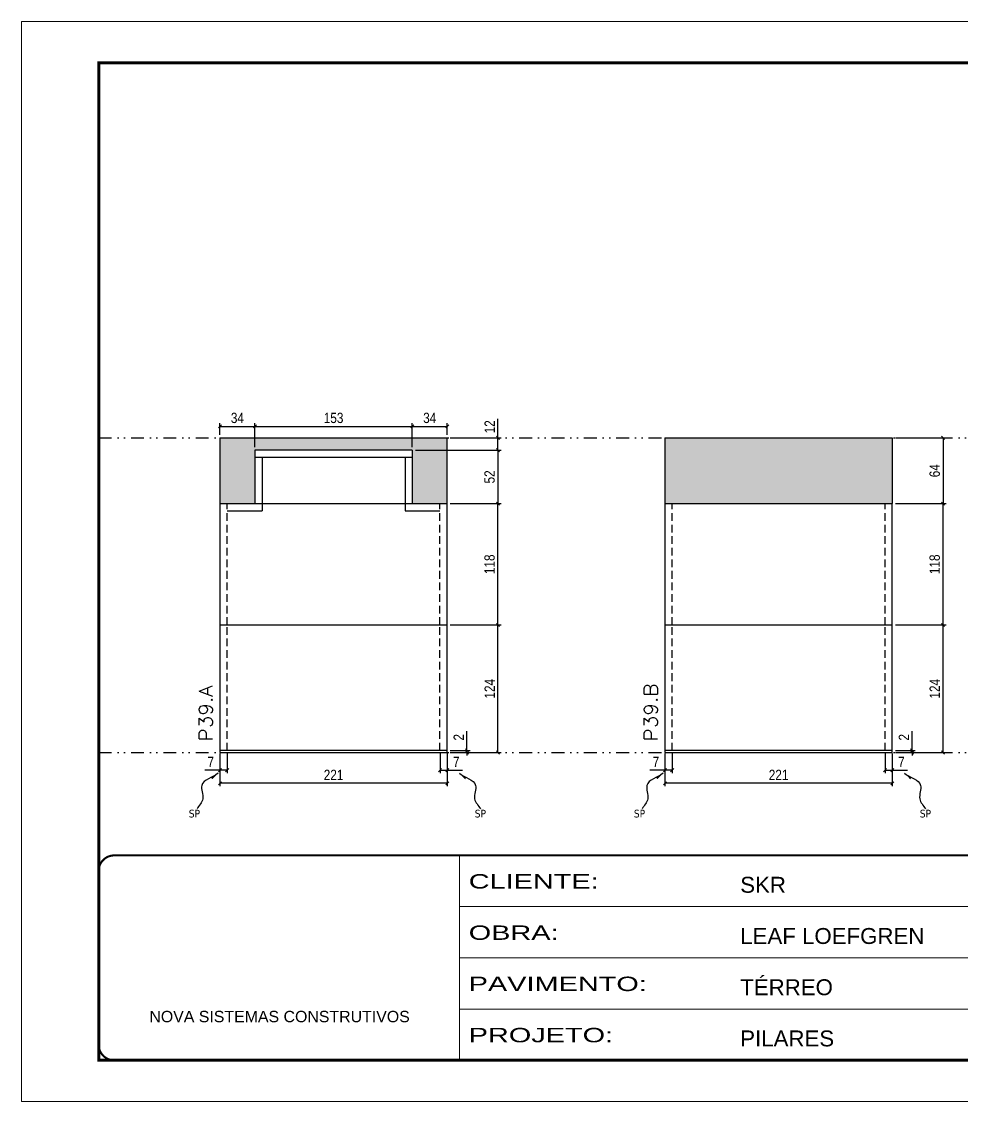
# Model space of a CAD drawing. Extents: x 14400 to 27878, y -21631 to 6985.
# Drawn here: x 15998 to 16912, y -7848 to -6798 of the extents above; entities that cross this region are included whole.
import ezdxf

# ---------------------------------------------------------------- set-up
doc = ezdxf.new("R2010")
doc.units = 0
for name, pattern in [('CONTINUO', [0]), ('DASHED', [0.75, 0.5, -0.25]), ('DIVIDE2', [0.625, 0.25, -0.125, 0, -0.125, 0, -0.125]), ('HIDDEN', [0.375, 0.25, -0.125])]:
    doc.linetypes.add(name, pattern=pattern)
for name, color, linetype in [('COTA', 241, 'Continuous'), ('Nível', 160, 'Continuous'), ('Painéis', 200, 'Continuous'), ('SARR_2.2x7', 40, 'Continuous'), ('Sarrafo de Pressão', 42, 'HIDDEN'), ('texto', 7, 'Continuous')]:
    doc.layers.add(name, color=color, linetype=linetype)
for name, color, linetype, lineweight in [('Folhas', 255, 'Continuous', 9), ('SARRAFO DE PRESSAO', 251, 'DASHED', 9), ('Texto Seção', 7, 'Continuous', 15)]:
    doc.layers.add(name, color=color, linetype=linetype, lineweight=lineweight)
doc.styles.add('ARIAL', font='arial.ttf')
doc.styles.add('COTA TECNICA', font='techl___.ttf', dxfattribs={"height": 10})
doc.styles.add('COTA TECNICA-50', font='techl___.ttf', dxfattribs={"height": 10})
doc.styles.add('REGUA-120', font='ROMANS.shx', dxfattribs={"height": 15})
doc.styles.get("Standard").update_dxf_attribs({"font": 'arial.ttf'})
doc.styles.add('Tecnologia', font='')
doc.styles.get('Tecnologia').set_extended_font_data('Forgotten Futurist')
doc.dimstyles.new('COTA PAINEL-50', dxfattribs={"dimtxt": 10, "dimasz": 3, "dimexe": 3, "dimexo": 3, "dimgap": 3, "dimtad": 1, "dimdec": 1, "dimzin": 12, "dimdsep": 46, "dimtxsty": 'COTA TECNICA-50', "dimblk1": 'OBLIQUE', "dimblk2": 'OBLIQUE', "dimsah": 1, "dimcen": 0.9, "dimclrd": 4, "dimclre": 4, "dimclrt": 240, "dimadec": 1, "dimazin": 3, "dimtfac": 1, "dimtdec": 1, "dimtmove": 0, "dimatfit": 3, "dimfxl": 1, "dimtolj": 1, "dimtzin": 12, "dimarcsym": 0})
doc.dimstyles.new('PAINEL', dxfattribs={"dimtxt": 10, "dimasz": 3, "dimexe": 3, "dimexo": 3, "dimgap": 3, "dimtad": 1, "dimdec": 1, "dimzin": 12, "dimdsep": 46, "dimtxsty": 'COTA TECNICA', "dimblk1": 'OBLIQUE', "dimblk2": 'OBLIQUE', "dimsah": 1, "dimcen": 0.9, "dimclrd": 4, "dimclre": 4, "dimclrt": 240, "dimadec": 1, "dimazin": 3, "dimtfac": 1, "dimtdec": 1, "dimtmove": 0, "dimatfit": 3, "dimfxl": 1, "dimtolj": 1, "dimtzin": 12, "dimarcsym": 0})
doc.dimstyles.get("Standard").update_dxf_attribs({"dimtxt": 0.18, "dimasz": 0.18, "dimexe": 0.18, "dimexo": 0.0625, "dimgap": 0.09, "dimtad": 0, "dimtih": 1, "dimtoh": 1, "dimdec": 4, "dimzin": 0, "dimdsep": 46, "dimtxsty": 'Standard', "dimcen": 0.09, "dimadec": 0, "dimazin": 0, "dimtfac": 1, "dimtdec": 4, "dimtofl": 0, "dimtmove": 0, "dimatfit": 3, "dimfxl": 1, "dimtolj": 1, "dimtzin": 0, "dimarcsym": 0})

# ---------------------------------------------------------------- blocks, each defined once
blk = doc.blocks.new('9999999999')
at = {"color": 30, "linetype": 'CONTINUO'}
for p, q in [((98564.6, 34230.2), (98564.6, 34429.4)), ((98564.6, 34379.6), (99584, 34379.6)), ((98564.6, 34329.8), (99488, 34329.8)), ((98564.6, 34280), (99488, 34280))]:
    blk.add_line(p, q, dxfattribs=at)
at = {"color": 30, "linetype": 'CONTINUO', "const_width": 2}
blk.add_lwpolyline([(99584, 34230.2), (99584, 34414.4, 0.414214), (99569, 34429.4), (98229, 34429.4, 0.414214), (98214, 34414.4), (98214, 34245.2, 0.414214), (98229, 34230.2), (99584, 34230.2)], format="xyb", dxfattribs=at)
at = {"layer": 'Folhas'}
blk.add_lwpolyline([(98139, 34190.2), (99624, 34190.2), (99624, 35240.2), (98139, 35240.2)], close=True, dxfattribs=at)
at = {"layer": 'Folhas', "color": 30, "const_width": 3}
blk.add_lwpolyline([(98214, 34230.2), (99584, 34230.2), (99584, 35200.2), (98214, 35200.2)], close=True, dxfattribs=at)
at = {"color": 7, "linetype": 'Continuous', "ltscale": 5, "style": 'ARIAL'}
for s, height, p in [('SKR', 15.48, (98837.7, 34393.1)), ('LEAF LOEFGREN', 15.483, (98837.7, 34343.3)), ('TÉRREO', 15.48, (98837.7, 34293.5)), ('NOVA SISTEMAS CONSTRUTIVOS', 11.059, (98263.2, 34267.2)), ('PILARES', 15.48, (98837.7, 34243.7))]:
    blk.add_text(s, height=height, dxfattribs=at).set_placement(p)
at = {"layer": 'Folhas', "color": 7, "style": 'Tecnologia', "width": 1.5}
for s, p in [('CLIENTE:', (98573.7, 34397.2)), ('OBRA:', (98573.7, 34347.3)), ('PAVIMENTO:', (98573.7, 34297.5)), ('PROJETO:', (98573.7, 34247.7))]:
    blk.add_text(s, height=14, dxfattribs=at).set_placement(p)
blk = doc.blocks.new('_Oblique')
at = {"color": 0, "linetype": 'ByBlock', "lineweight": -2}
blk.add_line((-0.5, -0.5), (0.5, 0.5), dxfattribs=at)
blk = doc.blocks.new('*D2345')
at = {"layer": 'COTA', "color": 4, "lineweight": -2, "transparency": 16777216}
for p, q in [((16624, -7509.9), (16624, -7541.8)), ((16845, -7509.9), (16845, -7541.8)), ((16845, -7538.8), (16624, -7538.8))]:
    blk.add_line(p, q, dxfattribs=at)
at = {"layer": 'Defpoints', "color": 0, "transparency": 16777216}
for p in [(16624, -7506.9), (16845, -7506.9), (16624, -7538.8)]:
    blk.add_point(p, dxfattribs=at)
at = {"layer": 'COTA', "color": 4, "lineweight": -2, "transparency": 16777216, "xscale": 3, "yscale": 3, "zscale": 3, "rotation": 180}
blk.add_blockref('_Oblique', (16624, -7538.8), dxfattribs=at)
at = {"layer": 'COTA', "color": 4, "lineweight": -2, "transparency": 16777216, "xscale": 3, "yscale": 3, "zscale": 3}
blk.add_blockref('_Oblique', (16845, -7538.8), dxfattribs=at)
at = {"layer": 'COTA', "color": 240, "transparency": 16777216, "insert": (16734.5, -7530.7), "char_height": 10, "attachment_point": 5, "style": 'COTA TECNICA'}
blk.add_mtext('\\A1;221', dxfattribs=at)
blk = doc.blocks.new('*D2346')
at = {"layer": 'COTA', "color": 4, "lineweight": -2, "transparency": 16777216}
for p, q in [((16838, -7509.9), (16838, -7529.1)), ((16845, -7511.9), (16845, -7529.1)), ((16838, -7526.1), (16845, -7526.1)), ((16845, -7526.1), (16859.8, -7526.1))]:
    blk.add_line(p, q, dxfattribs=at)
at = {"layer": 'Defpoints', "color": 0, "transparency": 16777216}
for p in [(16838, -7506.9), (16845, -7508.9), (16845, -7526.1)]:
    blk.add_point(p, dxfattribs=at)
at = {"layer": 'COTA', "color": 4, "lineweight": -2, "transparency": 16777216, "xscale": 3, "yscale": 3, "zscale": 3, "rotation": 180}
blk.add_blockref('_Oblique', (16838, -7526.1), dxfattribs=at)
at = {"layer": 'COTA', "color": 4, "lineweight": -2, "transparency": 16777216, "xscale": 3, "yscale": 3, "zscale": 3}
blk.add_blockref('_Oblique', (16845, -7526.1), dxfattribs=at)
at = {"layer": 'COTA', "color": 240, "transparency": 16777216, "insert": (16853.9, -7518.1), "char_height": 10, "attachment_point": 5, "style": 'COTA TECNICA-50'}
blk.add_mtext('\\A1;7', dxfattribs=at)
blk = doc.blocks.new('*D2347')
at = {"layer": 'COTA', "color": 4, "lineweight": -2, "transparency": 16777216}
for p, q in [((16624, -7511.9), (16624, -7529.1)), ((16631, -7509.9), (16631, -7529.1)), ((16624, -7526.1), (16609.3, -7526.1)), ((16631, -7526.1), (16624, -7526.1))]:
    blk.add_line(p, q, dxfattribs=at)
at = {"layer": 'Defpoints', "color": 0, "transparency": 16777216}
for p in [(16631, -7506.9), (16624, -7508.9), (16624, -7526.1)]:
    blk.add_point(p, dxfattribs=at)
at = {"layer": 'COTA', "color": 4, "lineweight": -2, "transparency": 16777216, "xscale": 3, "yscale": 3, "zscale": 3, "rotation": 180}
blk.add_blockref('_Oblique', (16624, -7526.1), dxfattribs=at)
at = {"layer": 'COTA', "color": 4, "lineweight": -2, "transparency": 16777216, "xscale": 3, "yscale": 3, "zscale": 3}
blk.add_blockref('_Oblique', (16631, -7526.1), dxfattribs=at)
at = {"layer": 'COTA', "color": 240, "transparency": 16777216, "insert": (16615.2, -7518.1), "char_height": 10, "attachment_point": 5, "style": 'COTA TECNICA-50'}
blk.add_mtext('\\A1;7', dxfattribs=at)
blk = doc.blocks.new('*D2348')
at = {"layer": 'COTA', "color": 4, "lineweight": -2, "transparency": 16777216}
for p, q in [((16864.3, -7506.9), (16864.3, -7488.1)), ((16848, -7506.9), (16867.3, -7506.9)), ((16864.3, -7508.9), (16864.3, -7506.9)), ((16848, -7508.9), (16867.3, -7508.9)), ((16864.3, -7508.9), (16864.3, -7511.9))]:
    blk.add_line(p, q, dxfattribs=at)
at = {"layer": 'Defpoints', "color": 0, "transparency": 16777216}
for p in [(16845, -7506.9), (16845, -7508.9), (16864.3, -7508.9)]:
    blk.add_point(p, dxfattribs=at)
at = {"layer": 'COTA', "color": 4, "lineweight": -2, "transparency": 16777216, "xscale": 3, "yscale": 3, "zscale": 3}
for p, rotation in [((16864.3, -7506.9), 270), ((16864.3, -7508.9), 90)]:
    blk.add_blockref('_Oblique', p, dxfattribs=dict(at, rotation=rotation))
at = {"layer": 'COTA', "color": 240, "transparency": 16777216, "insert": (16856.3, -7494.1), "char_height": 10, "attachment_point": 5, "rotation": 90, "style": 'COTA TECNICA-50'}
blk.add_mtext('\\A1;2', dxfattribs=at)
blk = doc.blocks.new('*D2357')
at = {"layer": 'COTA', "color": 4, "linetype": 'ByBlock', "lineweight": -2, "transparency": 16777216}
for p, q in [((16848, -7384.9), (16897.4, -7384.9)), ((16894.4, -7508.9), (16894.4, -7384.9)), ((16848, -7508.9), (16897.4, -7508.9))]:
    blk.add_line(p, q, dxfattribs=at)
at = {"layer": 'Defpoints', "color": 0, "linetype": 'ByBlock', "transparency": 16777216}
for p in [(16845, -7384.9), (16894.4, -7384.9), (16845, -7508.9)]:
    blk.add_point(p, dxfattribs=at)
at = {"layer": 'COTA', "color": 4, "linetype": 'ByBlock', "lineweight": -2, "transparency": 16777216, "xscale": 3, "yscale": 3, "zscale": 3}
for p, rotation in [((16894.4, -7384.9), 90), ((16894.4, -7508.9), 270)]:
    blk.add_blockref('_Oblique', p, dxfattribs=dict(at, rotation=rotation))
at = {"layer": 'COTA', "color": 240, "linetype": 'ByBlock', "transparency": 16777216, "insert": (16886.3, -7446.9), "char_height": 10, "attachment_point": 5, "rotation": 90, "style": 'COTA TECNICA'}
blk.add_mtext('\\A1;124', dxfattribs=at)
blk = doc.blocks.new('*D2358')
at = {"layer": 'COTA', "color": 4, "linetype": 'ByBlock', "lineweight": -2, "transparency": 16777216}
for p, q in [((16848, -7384.9), (16897.4, -7384.9)), ((16894.4, -7508.9), (16894.4, -7384.9)), ((16848, -7508.9), (16897.4, -7508.9))]:
    blk.add_line(p, q, dxfattribs=at)
at = {"layer": 'Defpoints', "color": 0, "linetype": 'ByBlock', "transparency": 16777216}
for p in [(16845, -7384.9), (16894.4, -7384.9), (16845, -7508.9)]:
    blk.add_point(p, dxfattribs=at)
at = {"layer": 'COTA', "color": 4, "linetype": 'ByBlock', "lineweight": -2, "transparency": 16777216, "xscale": 3, "yscale": 3, "zscale": 3}
for p, rotation in [((16894.4, -7384.9), 90), ((16894.4, -7508.9), 270)]:
    blk.add_blockref('_Oblique', p, dxfattribs=dict(at, rotation=rotation))
at = {"layer": 'COTA', "color": 240, "linetype": 'ByBlock', "transparency": 16777216, "insert": (16886.3, -7446.9), "char_height": 10, "attachment_point": 5, "rotation": 90, "style": 'COTA TECNICA'}
blk.add_mtext('\\A1;124', dxfattribs=at)
blk = doc.blocks.new('*D2359')
at = {"layer": 'COTA', "color": 4, "lineweight": -2, "transparency": 16777216}
for p, q in [((16848, -7266.9), (16897.4, -7266.9)), ((16894.4, -7384.9), (16894.4, -7266.9)), ((16848, -7384.9), (16897.4, -7384.9))]:
    blk.add_line(p, q, dxfattribs=at)
at = {"layer": 'Defpoints', "color": 0, "transparency": 16777216}
for p in [(16845, -7266.9), (16894.4, -7266.9), (16845, -7384.9)]:
    blk.add_point(p, dxfattribs=at)
at = {"layer": 'COTA', "color": 4, "lineweight": -2, "transparency": 16777216, "xscale": 3, "yscale": 3, "zscale": 3}
for p, rotation in [((16894.4, -7266.9), 90), ((16894.4, -7384.9), 270)]:
    blk.add_blockref('_Oblique', p, dxfattribs=dict(at, rotation=rotation))
at = {"layer": 'COTA', "color": 240, "transparency": 16777216, "insert": (16886.3, -7325.9), "char_height": 10, "attachment_point": 5, "rotation": 90, "style": 'COTA TECNICA'}
blk.add_mtext('\\A1;118', dxfattribs=at)
blk = doc.blocks.new('*D2349')
at = {"layer": 'COTA', "color": 4, "lineweight": -2, "transparency": 16777216}
for p, q in [((16191.3, -7509.9), (16191.3, -7541.8)), ((16412.3, -7509.9), (16412.3, -7541.8)), ((16412.3, -7538.8), (16191.3, -7538.8))]:
    blk.add_line(p, q, dxfattribs=at)
at = {"layer": 'Defpoints', "color": 0, "transparency": 16777216}
for p in [(16191.3, -7506.9), (16412.3, -7506.9), (16191.3, -7538.8)]:
    blk.add_point(p, dxfattribs=at)
at = {"layer": 'COTA', "color": 4, "lineweight": -2, "transparency": 16777216, "xscale": 3, "yscale": 3, "zscale": 3, "rotation": 180}
blk.add_blockref('_Oblique', (16191.3, -7538.8), dxfattribs=at)
at = {"layer": 'COTA', "color": 4, "lineweight": -2, "transparency": 16777216, "xscale": 3, "yscale": 3, "zscale": 3}
blk.add_blockref('_Oblique', (16412.3, -7538.8), dxfattribs=at)
at = {"layer": 'COTA', "color": 240, "transparency": 16777216, "insert": (16301.8, -7530.7), "char_height": 10, "attachment_point": 5, "style": 'COTA TECNICA'}
blk.add_mtext('\\A1;221', dxfattribs=at)
blk = doc.blocks.new('*D2350')
at = {"layer": 'COTA', "color": 4, "lineweight": -2, "transparency": 16777216}
for p, q in [((16405.3, -7509.9), (16405.3, -7529.1)), ((16412.3, -7511.9), (16412.3, -7529.1)), ((16405.3, -7526.1), (16412.3, -7526.1)), ((16412.3, -7526.1), (16427, -7526.1))]:
    blk.add_line(p, q, dxfattribs=at)
at = {"layer": 'Defpoints', "color": 0, "transparency": 16777216}
for p in [(16405.3, -7506.9), (16412.3, -7508.9), (16412.3, -7526.1)]:
    blk.add_point(p, dxfattribs=at)
at = {"layer": 'COTA', "color": 4, "lineweight": -2, "transparency": 16777216, "xscale": 3, "yscale": 3, "zscale": 3, "rotation": 180}
blk.add_blockref('_Oblique', (16405.3, -7526.1), dxfattribs=at)
at = {"layer": 'COTA', "color": 4, "lineweight": -2, "transparency": 16777216, "xscale": 3, "yscale": 3, "zscale": 3}
blk.add_blockref('_Oblique', (16412.3, -7526.1), dxfattribs=at)
at = {"layer": 'COTA', "color": 240, "transparency": 16777216, "insert": (16421.1, -7518.1), "char_height": 10, "attachment_point": 5, "style": 'COTA TECNICA-50'}
blk.add_mtext('\\A1;7', dxfattribs=at)
blk = doc.blocks.new('*D2351')
at = {"layer": 'COTA', "color": 4, "lineweight": -2, "transparency": 16777216}
for p, q in [((16191.3, -7511.9), (16191.3, -7529.1)), ((16198.3, -7509.9), (16198.3, -7529.1)), ((16191.3, -7526.1), (16176.5, -7526.1)), ((16198.3, -7526.1), (16191.3, -7526.1))]:
    blk.add_line(p, q, dxfattribs=at)
at = {"layer": 'Defpoints', "color": 0, "transparency": 16777216}
for p in [(16198.3, -7506.9), (16191.3, -7508.9), (16191.3, -7526.1)]:
    blk.add_point(p, dxfattribs=at)
at = {"layer": 'COTA', "color": 4, "lineweight": -2, "transparency": 16777216, "xscale": 3, "yscale": 3, "zscale": 3, "rotation": 180}
blk.add_blockref('_Oblique', (16191.3, -7526.1), dxfattribs=at)
at = {"layer": 'COTA', "color": 4, "lineweight": -2, "transparency": 16777216, "xscale": 3, "yscale": 3, "zscale": 3}
blk.add_blockref('_Oblique', (16198.3, -7526.1), dxfattribs=at)
at = {"layer": 'COTA', "color": 240, "transparency": 16777216, "insert": (16182.4, -7518.1), "char_height": 10, "attachment_point": 5, "style": 'COTA TECNICA-50'}
blk.add_mtext('\\A1;7', dxfattribs=at)
blk = doc.blocks.new('*D2352')
at = {"layer": 'COTA', "color": 4, "lineweight": -2, "transparency": 16777216}
for p, q in [((16431.5, -7506.9), (16431.5, -7488.1)), ((16415.3, -7506.9), (16434.5, -7506.9)), ((16431.5, -7508.9), (16431.5, -7506.9)), ((16415.3, -7508.9), (16434.5, -7508.9)), ((16431.5, -7508.9), (16431.5, -7511.9))]:
    blk.add_line(p, q, dxfattribs=at)
at = {"layer": 'Defpoints', "color": 0, "transparency": 16777216}
for p in [(16412.3, -7506.9), (16412.3, -7508.9), (16431.5, -7508.9)]:
    blk.add_point(p, dxfattribs=at)
at = {"layer": 'COTA', "color": 4, "lineweight": -2, "transparency": 16777216, "xscale": 3, "yscale": 3, "zscale": 3}
for p, rotation in [((16431.5, -7506.9), 270), ((16431.5, -7508.9), 90)]:
    blk.add_blockref('_Oblique', p, dxfattribs=dict(at, rotation=rotation))
at = {"layer": 'COTA', "color": 240, "transparency": 16777216, "insert": (16423.5, -7494.1), "char_height": 10, "attachment_point": 5, "rotation": 90, "style": 'COTA TECNICA-50'}
blk.add_mtext('\\A1;2', dxfattribs=at)
blk = doc.blocks.new('*D2360')
at = {"layer": 'COTA', "color": 4, "linetype": 'ByBlock', "lineweight": -2, "transparency": 16777216}
for p, q in [((16415.3, -7384.9), (16464.6, -7384.9)), ((16461.6, -7508.9), (16461.6, -7384.9)), ((16415.3, -7508.9), (16464.6, -7508.9))]:
    blk.add_line(p, q, dxfattribs=at)
at = {"layer": 'Defpoints', "color": 0, "linetype": 'ByBlock', "transparency": 16777216}
for p in [(16412.3, -7384.9), (16461.6, -7384.9), (16412.3, -7508.9)]:
    blk.add_point(p, dxfattribs=at)
at = {"layer": 'COTA', "color": 4, "linetype": 'ByBlock', "lineweight": -2, "transparency": 16777216, "xscale": 3, "yscale": 3, "zscale": 3}
for p, rotation in [((16461.6, -7384.9), 90), ((16461.6, -7508.9), 270)]:
    blk.add_blockref('_Oblique', p, dxfattribs=dict(at, rotation=rotation))
at = {"layer": 'COTA', "color": 240, "linetype": 'ByBlock', "transparency": 16777216, "insert": (16453.6, -7446.9), "char_height": 10, "attachment_point": 5, "rotation": 90, "style": 'COTA TECNICA'}
blk.add_mtext('\\A1;124', dxfattribs=at)
blk = doc.blocks.new('*D2361')
at = {"layer": 'COTA', "color": 4, "linetype": 'ByBlock', "lineweight": -2, "transparency": 16777216}
for p, q in [((16415.3, -7384.9), (16464.6, -7384.9)), ((16461.6, -7508.9), (16461.6, -7384.9)), ((16415.3, -7508.9), (16464.6, -7508.9))]:
    blk.add_line(p, q, dxfattribs=at)
at = {"layer": 'Defpoints', "color": 0, "linetype": 'ByBlock', "transparency": 16777216}
for p in [(16412.3, -7384.9), (16461.6, -7384.9), (16412.3, -7508.9)]:
    blk.add_point(p, dxfattribs=at)
at = {"layer": 'COTA', "color": 4, "linetype": 'ByBlock', "lineweight": -2, "transparency": 16777216, "xscale": 3, "yscale": 3, "zscale": 3}
for p, rotation in [((16461.6, -7384.9), 90), ((16461.6, -7508.9), 270)]:
    blk.add_blockref('_Oblique', p, dxfattribs=dict(at, rotation=rotation))
at = {"layer": 'COTA', "color": 240, "linetype": 'ByBlock', "transparency": 16777216, "insert": (16453.6, -7446.9), "char_height": 10, "attachment_point": 5, "rotation": 90, "style": 'COTA TECNICA'}
blk.add_mtext('\\A1;124', dxfattribs=at)
blk = doc.blocks.new('*D2353')
at = {"layer": 'COTA', "color": 4, "lineweight": -2, "transparency": 16777216}
for p, q in [((16381.3, -7214.9), (16464.6, -7214.9)), ((16461.6, -7214.9), (16461.6, -7266.9)), ((16415.3, -7266.9), (16464.6, -7266.9))]:
    blk.add_line(p, q, dxfattribs=at)
at = {"layer": 'Defpoints', "color": 0, "transparency": 16777216}
for p in [(16378.3, -7214.9), (16412.3, -7266.9), (16461.6, -7266.9)]:
    blk.add_point(p, dxfattribs=at)
at = {"layer": 'COTA', "color": 4, "lineweight": -2, "transparency": 16777216, "xscale": 3, "yscale": 3, "zscale": 3}
for p, rotation in [((16461.6, -7214.9), 90), ((16461.6, -7266.9), 270)]:
    blk.add_blockref('_Oblique', p, dxfattribs=dict(at, rotation=rotation))
at = {"layer": 'COTA', "color": 240, "transparency": 16777216, "insert": (16453.5, -7240.9), "char_height": 10, "attachment_point": 5, "rotation": 90, "style": 'COTA TECNICA'}
blk.add_mtext('\\A1;52', dxfattribs=at)
blk = doc.blocks.new('*D2362')
at = {"layer": 'COTA', "color": 4, "lineweight": -2, "transparency": 16777216}
for p, q in [((16415.3, -7266.9), (16464.6, -7266.9)), ((16461.6, -7384.9), (16461.6, -7266.9)), ((16415.3, -7384.9), (16464.6, -7384.9))]:
    blk.add_line(p, q, dxfattribs=at)
at = {"layer": 'Defpoints', "color": 0, "transparency": 16777216}
for p in [(16412.3, -7266.9), (16461.6, -7266.9), (16412.3, -7384.9)]:
    blk.add_point(p, dxfattribs=at)
at = {"layer": 'COTA', "color": 4, "lineweight": -2, "transparency": 16777216, "xscale": 3, "yscale": 3, "zscale": 3}
for p, rotation in [((16461.6, -7266.9), 90), ((16461.6, -7384.9), 270)]:
    blk.add_blockref('_Oblique', p, dxfattribs=dict(at, rotation=rotation))
at = {"layer": 'COTA', "color": 240, "transparency": 16777216, "insert": (16453.5, -7325.9), "char_height": 10, "attachment_point": 5, "rotation": 90, "style": 'COTA TECNICA'}
blk.add_mtext('\\A1;118', dxfattribs=at)
blk = doc.blocks.new('*D2363')
at = {"layer": 'COTA', "color": 4, "lineweight": -2, "transparency": 16777216}
for p, q in [((16461.6, -7202.9), (16461.6, -7184.6)), ((16415.3, -7202.9), (16464.6, -7202.9)), ((16461.6, -7214.9), (16461.6, -7202.9)), ((16381.3, -7214.9), (16464.6, -7214.9))]:
    blk.add_line(p, q, dxfattribs=at)
at = {"layer": 'Defpoints', "color": 0, "transparency": 16777216}
for p in [(16412.3, -7202.9), (16461.6, -7202.9), (16378.3, -7214.9)]:
    blk.add_point(p, dxfattribs=at)
at = {"layer": 'COTA', "color": 4, "lineweight": -2, "transparency": 16777216, "xscale": 3, "yscale": 3, "zscale": 3}
for p, rotation in [((16461.6, -7202.9), 90), ((16461.6, -7214.9), 270)]:
    blk.add_blockref('_Oblique', p, dxfattribs=dict(at, rotation=rotation))
at = {"layer": 'COTA', "color": 240, "transparency": 16777216, "insert": (16453.6, -7192.2), "char_height": 10, "attachment_point": 5, "rotation": 90, "style": 'COTA TECNICA'}
blk.add_mtext('\\A1;12', dxfattribs=at)
blk = doc.blocks.new('*D2364')
at = {"layer": 'COTA', "color": 4, "lineweight": -2, "transparency": 16777216}
for p, q in [((16191.3, -7199.9), (16191.3, -7188.8)), ((16191.3, -7191.8), (16225.3, -7191.8)), ((16225.3, -7211.9), (16225.3, -7188.8))]:
    blk.add_line(p, q, dxfattribs=at)
at = {"layer": 'Defpoints', "color": 0, "transparency": 16777216}
for p in [(16225.3, -7191.8), (16191.3, -7202.9), (16225.3, -7214.9)]:
    blk.add_point(p, dxfattribs=at)
at = {"layer": 'COTA', "color": 4, "lineweight": -2, "transparency": 16777216, "xscale": 3, "yscale": 3, "zscale": 3, "rotation": 180}
blk.add_blockref('_Oblique', (16191.3, -7191.8), dxfattribs=at)
at = {"layer": 'COTA', "color": 4, "lineweight": -2, "transparency": 16777216, "xscale": 3, "yscale": 3, "zscale": 3}
blk.add_blockref('_Oblique', (16225.3, -7191.8), dxfattribs=at)
at = {"layer": 'COTA', "color": 240, "transparency": 16777216, "insert": (16208.3, -7183.6), "char_height": 10, "attachment_point": 5, "style": 'COTA TECNICA'}
blk.add_mtext('\\A1;34', dxfattribs=at)
blk = doc.blocks.new('*D2365')
at = {"layer": 'COTA', "color": 4, "lineweight": -2, "transparency": 16777216}
for p, q in [((16225.3, -7211.9), (16225.3, -7188.8)), ((16225.3, -7191.8), (16378.3, -7191.8)), ((16378.3, -7211.9), (16378.3, -7188.8))]:
    blk.add_line(p, q, dxfattribs=at)
at = {"layer": 'Defpoints', "color": 0, "transparency": 16777216}
for p in [(16378.3, -7191.8), (16225.3, -7214.9), (16378.3, -7214.9)]:
    blk.add_point(p, dxfattribs=at)
at = {"layer": 'COTA', "color": 4, "lineweight": -2, "transparency": 16777216, "xscale": 3, "yscale": 3, "zscale": 3, "rotation": 180}
blk.add_blockref('_Oblique', (16225.3, -7191.8), dxfattribs=at)
at = {"layer": 'COTA', "color": 4, "lineweight": -2, "transparency": 16777216, "xscale": 3, "yscale": 3, "zscale": 3}
blk.add_blockref('_Oblique', (16378.3, -7191.8), dxfattribs=at)
at = {"layer": 'COTA', "color": 240, "transparency": 16777216, "insert": (16301.8, -7183.6), "char_height": 10, "attachment_point": 5, "style": 'COTA TECNICA'}
blk.add_mtext('\\A1;153', dxfattribs=at)
blk = doc.blocks.new('*D2366')
at = {"layer": 'COTA', "color": 4, "lineweight": -2, "transparency": 16777216}
for p, q in [((16378.3, -7211.9), (16378.3, -7188.8)), ((16378.3, -7191.8), (16412.3, -7191.8)), ((16412.3, -7199.9), (16412.3, -7188.8))]:
    blk.add_line(p, q, dxfattribs=at)
at = {"layer": 'Defpoints', "color": 0, "transparency": 16777216}
for p in [(16412.3, -7191.8), (16412.3, -7202.9), (16378.3, -7214.9)]:
    blk.add_point(p, dxfattribs=at)
at = {"layer": 'COTA', "color": 4, "lineweight": -2, "transparency": 16777216, "xscale": 3, "yscale": 3, "zscale": 3, "rotation": 180}
blk.add_blockref('_Oblique', (16378.3, -7191.8), dxfattribs=at)
at = {"layer": 'COTA', "color": 4, "lineweight": -2, "transparency": 16777216, "xscale": 3, "yscale": 3, "zscale": 3}
blk.add_blockref('_Oblique', (16412.3, -7191.8), dxfattribs=at)
at = {"layer": 'COTA', "color": 240, "transparency": 16777216, "insert": (16395.3, -7183.6), "char_height": 10, "attachment_point": 5, "style": 'COTA TECNICA'}
blk.add_mtext('\\A1;34', dxfattribs=at)
blk = doc.blocks.new('*D2367')
at = {"layer": 'COTA', "color": 4, "lineweight": -2, "transparency": 16777216}
for p, q in [((16848, -7202.9), (16897.4, -7202.9)), ((16894.4, -7202.9), (16894.4, -7266.9)), ((16848, -7266.9), (16897.4, -7266.9))]:
    blk.add_line(p, q, dxfattribs=at)
at = {"layer": 'Defpoints', "color": 0, "transparency": 16777216}
for p in [(16845, -7202.9), (16845, -7266.9), (16894.4, -7266.9)]:
    blk.add_point(p, dxfattribs=at)
at = {"layer": 'COTA', "color": 4, "lineweight": -2, "transparency": 16777216, "xscale": 3, "yscale": 3, "zscale": 3}
for p, rotation in [((16894.4, -7202.9), 90), ((16894.4, -7266.9), 270)]:
    blk.add_blockref('_Oblique', p, dxfattribs=dict(at, rotation=rotation))
at = {"layer": 'COTA', "color": 240, "transparency": 16777216, "insert": (16886.3, -7234.9), "char_height": 10, "attachment_point": 5, "rotation": 90, "style": 'COTA TECNICA'}
blk.add_mtext('\\A1;64', dxfattribs=at)

msp = doc.modelspace()

# ---------------------------------------------------------------- hatches: boundary and pattern name
at = {"layer": 'COTA'}
h = msp.add_hatch(dxfattribs=at)
h.set_pattern_fill('AR-CONC', color=256, scale=0.03)
h.set_pattern_definition([(50, (-3602.746, -2297.15), (5.4655401, -0.4781726), [0.5715, -6.2865]), (355, (-3602.746, -2297.15), (-1.0573026, 5.7317054), [0.4572, -5.0292175]), (100.451445, (-3602.2904, -2297.19), (4.4082374, 5.2535326), [0.4857003, -5.3427073]), (46.1842, (-3602.746, -2295.626), (8.1323712, -1.2612698), [0.85725, -9.42975]), (96.635558, (-3602.068, -2295.731), (7.122124, 7.4227837), [0.7285507, -8.0140682]), (351.18415, (-3602.746, -2295.626), (7.122124, 7.4227837), [0.685799, -7.543792]), (21, (-3601.984, -2296.007), (4.5484317, -3.0679559), [0.5715, -6.2865]), (326, (-3601.984, -2296.007), (1.8540609, 5.525639), [0.4572, -5.0292]), (71.451445, (-3601.605, -2296.263), (6.4024926, 2.457683), [0.4857003, -5.3426981]), (37.5, (-3602.7458, -2297.1502), (0.0926581, 2.53665117), [0, -4.96824, 0, -5.1054, 0, -5.04825]), (7.5, (-3602.7458, -2297.1502), (2.00458988, 3.00541724), [0, -2.91084, 0, -4.85394, 0, -1.92405]), (327.5, (-3604.445, -2297.1502), (4.06771786, -0.17186232), [0, -1.905, 0, -5.9436, 0, -7.8867]), (317.5, (-3605.207, -2297.1502), (4.44387544, 0.76279473), [0, -2.4765, 0, -3.94716, 0, -5.6007])])
h.paths.add_polyline_path([(16225.27, -7214.89), (16378.27, -7214.89), (16378.27, -7266.89), (16412.27, -7266.89), (16412.27, -7202.89), (16191.27, -7202.89), (16191.27, -7266.89), (16225.27, -7266.89)])
h = msp.add_hatch(dxfattribs=at)
h.set_pattern_fill('AR-CONC', color=256, scale=0.03)
h.paths.add_polyline_path([(16624.02, -7202.89), (16624.02, -7266.89), (16845.02, -7266.89), (16845.02, -7202.89)])

# ---------------------------------------------------------------- linework, layer by layer
for p, q in [((16191.27, -7202.89), (16191.27, -7266.89)), ((16191.27, -7202.89), (16412.27, -7202.89)), ((16412.27, -7266.89), (16412.27, -7202.89)), ((16624.02, -7202.89), (16624.02, -7266.89)), ((16624.02, -7202.89), (16845.02, -7202.89)), ((16845.02, -7202.89), (16845.02, -7266.89)), ((16232.27, -7266.89), (16232.27, -7273.89)), ((16371.27, -7266.89), (16371.27, -7273.89))]:
    msp.add_line(p, q, dxfattribs=at)
at = {"layer": 'Nível', "color": 4, "linetype": 'DIVIDE2', "ltscale": 50}
for p, q in [((16073.47, -7202.89), (17443.47, -7202.89)), ((16073.47, -7508.89), (17443.47, -7508.89))]:
    msp.add_line(p, q, dxfattribs=at)
at = {"layer": 'Painéis'}
for p, q in [((16378.27, -7214.89), (16225.27, -7214.89)), ((16225.27, -7214.89), (16225.27, -7266.89)), ((16378.27, -7214.89), (16378.27, -7266.89)), ((16191.27, -7266.89), (16412.27, -7266.89)), ((16191.27, -7266.89), (16191.27, -7506.89)), ((16412.27, -7506.89), (16412.27, -7266.89)), ((16624.02, -7266.89), (16845.02, -7266.89)), ((16624.02, -7266.89), (16624.02, -7506.89)), ((16845.02, -7506.89), (16845.02, -7266.89)), ((16191.27, -7384.89), (16412.27, -7384.89)), ((16624.02, -7384.89), (16845.02, -7384.89))]:
    msp.add_line(p, q, dxfattribs=at)
for points in [[(16412.27, -7506.89), (16191.27, -7506.89), (16191.27, -7508.89), (16412.27, -7508.89)], [(16845.02, -7506.89), (16624.02, -7506.89), (16624.02, -7508.89), (16845.02, -7508.89)]]:
    msp.add_lwpolyline(points, close=True, dxfattribs=at)
at = {"layer": 'SARR_2.2x7'}
for p, q in [((16378.27, -7221.89), (16225.27, -7221.89)), ((16232.27, -7221.89), (16232.27, -7266.89)), ((16371.27, -7221.89), (16371.27, -7266.89)), ((16198.27, -7273.89), (16232.27, -7273.89)), ((16371.27, -7273.89), (16405.27, -7273.89))]:
    msp.add_line(p, q, dxfattribs=at)
at = {"layer": 'Sarrafo de Pressão', "ltscale": 30}
for p, q in [((16198.27, -7384.89), (16198.27, -7266.89)), ((16405.27, -7384.89), (16405.27, -7266.89)), ((16631.02, -7384.89), (16631.02, -7266.89)), ((16838.02, -7384.89), (16838.02, -7266.89)), ((16198.27, -7506.89), (16198.27, -7384.89)), ((16405.27, -7506.89), (16405.27, -7384.89)), ((16631.02, -7506.89), (16631.02, -7384.89)), ((16838.02, -7506.89), (16838.02, -7384.89))]:
    msp.add_line(p, q, dxfattribs=at)

# ---------------------------------------------------------------- block references
at = {"layer": 'SARRAFO DE PRESSAO', "color": 6, "linetype": 'ByBlock'}
msp.add_blockref('9999999999', (-82140.51, -42038.38), dxfattribs=at)

# ---------------------------------------------------------------- texts
at = {"layer": 'texto', "color": 0, "char_height": 7.5, "attachment_point": 5}
for insert in [(16166.5, -7568.38), (16444.52, -7568.38), (16599.24, -7568.38), (16877.27, -7568.38)]:
    msp.add_mtext('{\\fTahoma|b0|i0|c0|p34;\\C4;SP}', dxfattribs=dict(at, insert=insert))
at = {"layer": 'Texto Seção', "style": 'REGUA-120', "width": 1.1}
for s, p in [('P39.A', (16184.03, -7498.13)), ('P39.B', (16616.77, -7498.13))]:
    msp.add_text(s, height=13, rotation=90, dxfattribs=at).set_placement(p)

# ---------------------------------------------------------------- dimensions: what is measured, and where the dimension line sits
at = {"layer": 'COTA'}
for base, p1, p2, dimstyle, picture, middle in [((16225.27, -7191.82), (16191.27, -7202.89), (16225.27, -7214.89), 'PAINEL', '*D2364', (16208.27, -7183.6)), ((16412.27, -7526.13), (16405.27, -7506.89), (16412.27, -7508.89), 'COTA PAINEL-50', '*D2350', (16421.14, -7518.06)), ((16845.02, -7526.13), (16838.02, -7506.89), (16845.02, -7508.89), 'COTA PAINEL-50', '*D2346', (16853.89, -7518.06))]:
    dim = msp.add_linear_dim(base=base, p1=p1, p2=p2, dimstyle=dimstyle, dxfattribs=at)
    dim.commit()
    dim.dimension.update_dxf_attribs({"geometry": picture, "text_midpoint": middle})
for base, p1, p2, picture, middle in [((16378.27, -7191.82), (16225.27, -7214.89), (16378.27, -7214.89), '*D2365', (16301.77, -7183.6)), ((16412.27, -7191.82), (16378.27, -7214.89), (16412.27, -7202.89), '*D2366', (16395.27, -7183.6))]:
    dim = msp.add_linear_dim(base=base, p1=p1, p2=p2, dimstyle='PAINEL', override={"dimtmove": 1}, dxfattribs=at)
    dim.commit()
    dim.dimension.update_dxf_attribs({"geometry": picture, "text_midpoint": middle})
for base, p1, p2, angle, dimstyle, picture, middle in [((16461.64, -7202.89), (16378.27, -7214.89), (16412.27, -7202.89), 90, 'PAINEL', '*D2363', (16453.58, -7192.23)), ((16894.39, -7266.89), (16845.02, -7202.89), (16845.02, -7266.89), 90, 'PAINEL', '*D2367', (16886.29, -7234.89)), ((16461.64, -7266.89), (16378.27, -7214.89), (16412.27, -7266.89), 90, 'PAINEL', '*D2353', (16453.53, -7240.89)), ((16461.64, -7266.89), (16412.27, -7384.89), (16412.27, -7266.89), 90, 'PAINEL', '*D2362', (16453.55, -7325.89)), ((16894.39, -7266.89), (16845.02, -7384.89), (16845.02, -7266.89), 90, 'PAINEL', '*D2359', (16886.29, -7325.89)), ((16191.27, -7526.13), (16198.27, -7506.89), (16191.27, -7508.89), 180, 'COTA PAINEL-50', '*D2351', (16182.41, -7518.06)), ((16624.02, -7526.13), (16631.02, -7506.89), (16624.02, -7508.89), 180, 'COTA PAINEL-50', '*D2347', (16615.16, -7518.06))]:
    dim = msp.add_linear_dim(base=base, p1=p1, p2=p2, angle=angle, dimstyle=dimstyle, dxfattribs=at)
    dim.commit()
    dim.dimension.update_dxf_attribs({"geometry": picture, "text_midpoint": middle})
at = {"layer": 'COTA', "linetype": 'ByBlock'}
for p1, p2, picture, middle in [((16412.27, -7508.89), (16412.27, -7384.89), '*D2360', (16453.57, -7446.89)), ((16412.27, -7508.89), (16412.27, -7384.89), '*D2361', (16453.57, -7446.89)), ((16845.02, -7508.89), (16845.02, -7384.89), '*D2357', (16886.32, -7446.89)), ((16845.02, -7508.89), (16845.02, -7384.89), '*D2358', (16886.32, -7446.89))]:
    dim = msp.add_aligned_dim(p1=p1, p2=p2, distance=-49.37, dimstyle='PAINEL', dxfattribs=at)
    dim.commit()
    dim.dimension.update_dxf_attribs({"geometry": picture, "text_midpoint": middle})
at = {"layer": 'COTA'}
for base, p1, p2, picture, middle in [((16431.53, -7508.89), (16412.27, -7506.89), (16412.27, -7508.89), '*D2352', (16431.53, -7494.14)), ((16864.28, -7508.89), (16845.02, -7506.89), (16845.02, -7508.89), '*D2348', (16864.28, -7494.14))]:
    dim = msp.add_linear_dim(base=base, p1=p1, p2=p2, angle=90, dimstyle='COTA PAINEL-50', dxfattribs=at)
    dim.commit()
    dim.dimension.update_dxf_attribs({"geometry": picture, "text_midpoint": middle, "dimtype": 160})
for base, p1, p2, picture, middle in [((16191.27, -7538.79), (16412.27, -7506.89), (16191.27, -7506.89), '*D2349', (16301.77, -7530.73)), ((16624.02, -7538.79), (16845.02, -7506.89), (16624.02, -7506.89), '*D2345', (16734.52, -7530.73))]:
    dim = msp.add_linear_dim(base=base, p1=p1, p2=p2, angle=180, dimstyle='PAINEL', override={"dimarcsym": 2}, dxfattribs=at)
    dim.commit()
    dim.dimension.update_dxf_attribs({"geometry": picture, "text_midpoint": middle})

# ---------------------------------------------------------------- leaders
at = {"layer": 'COTA', "path_type": 1}
for points in [[(16189.45, -7529.07), (16173.66, -7540.91), (16174.59, -7553.91), (16169.03, -7563.69)], [(16424.1, -7529.07), (16439.89, -7540.91), (16438.96, -7553.91), (16444.52, -7563.69)], [(16622.19, -7529.07), (16606.41, -7540.91), (16607.33, -7553.91), (16601.78, -7563.69)], [(16856.85, -7529.07), (16872.63, -7540.91), (16871.71, -7553.91), (16877.26, -7563.69)]]:
    msp.add_leader(points, dimstyle='Standard', override={"dimasz": 8}, dxfattribs=at)

doc.saveas('drawing.dxf')
